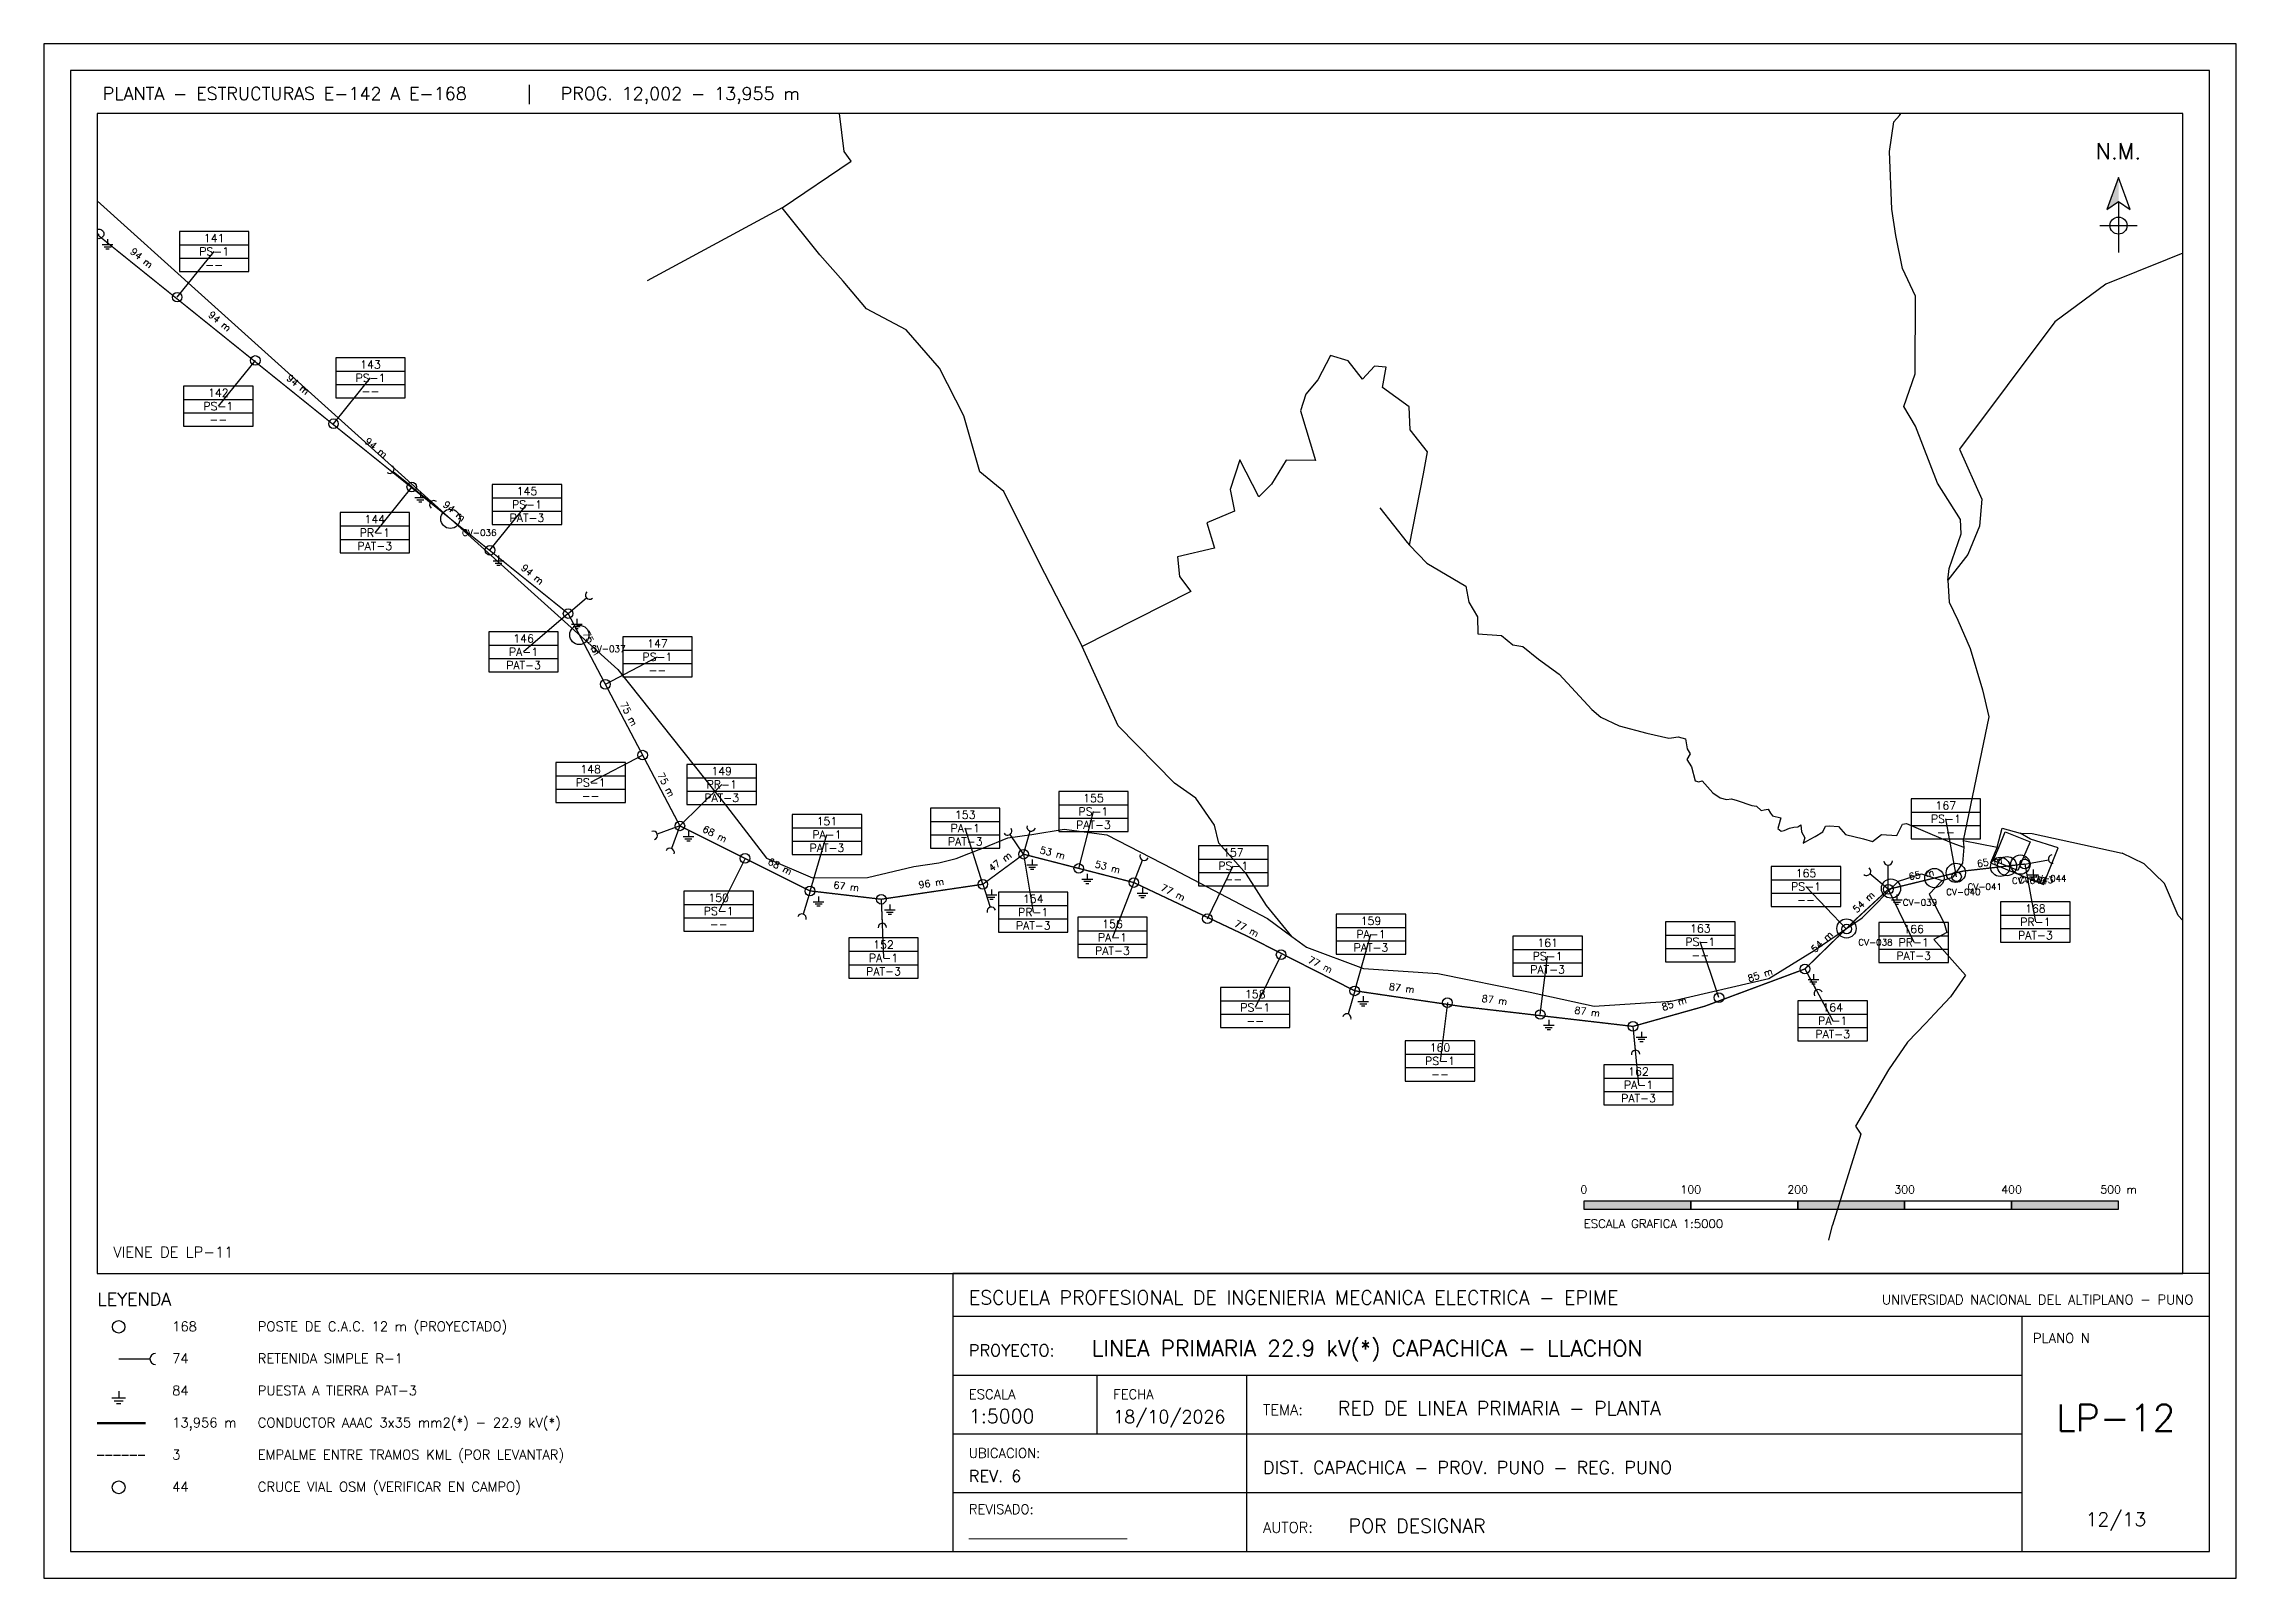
# Paper-space layout 'LP-12' of a CAD drawing. Header units: metres, sheet in millimetres. Extents: x 5 to 415, y 5 to 292.
# The model-space entities are those that its viewports show. They can reach past a viewport. Long polylines and large blocks are cut down to what shows.
import ezdxf
from ezdxf.enums import TextEntityAlignment as Align

# ---------------------------------------------------------------- set-up
doc = ezdxf.new("R2010")
doc.units = ezdxf.units.M
doc.linetypes.add('DASHED', pattern=[1.524, 1.27, -0.254])
for name, color, linetype in [('CRUCES', 30, 'CONTINUOUS'), ('MARCO', 7, 'CONTINUOUS'), ('NM', 5, 'CONTINUOUS'), ('ROTULO', 7, 'CONTINUOUS'), ('RP_CONDUCTOR', 5, 'CONTINUOUS'), ('RP_CUADROPOSTE', 5, 'CONTINUOUS'), ('RP_EMPALME', 1, 'DASHED'), ('RP_LEYENDA', 7, 'CONTINUOUS'), ('RP_POSTE', 1, 'CONTINUOUS'), ('RP_PTIERRA', 2, 'CONTINUOUS'), ('RP_RETENIDA', 1, 'CONTINUOUS'), ('RP_VANO', 4, 'CONTINUOUS'), ('VIAS', 8, 'CONTINUOUS')]:
    doc.layers.add(name, color=color, linetype=linetype)
doc.layers.add('REDCAD_VIEWPORTS', color=8, linetype='CONTINUOUS', plot=False)
doc.styles.add('ROMANS', font='romans.shx')

# ---------------------------------------------------------------- blocks, each defined once
blk = doc.blocks.new('NM')
blk.add_hatch(color=5).paths.add_polyline_path([(0, 0), (0, -4.5), (-2.2, -6)])
for p, q in [((0, -4.5), (0, -14)), ((-3.5, -9), (3.5, -9))]:
    blk.add_line(p, q)
blk.add_lwpolyline([(0, 0), (-2.2, -6), (0, -4.5), (2.2, -6)], close=True)
blk.add_circle((0, -9), 1.6)
at = {"style": 'ROMANS'}
blk.add_text('N.M.', height=3, dxfattribs=at).set_placement((0, 2.5), align=Align.BOTTOM_CENTER)
blk = doc.blocks.new('POSTE_LP')
blk.add_circle((0, 0), 0.9)
blk = doc.blocks.new('RETENIDA')
blk.add_line((0, 0), (4.5, 0))
blk.add_arc((5.3, 0), 0.8, 90, 270)
blk = doc.blocks.new('PAT')
for p, q in [((0, 0), (0, -1)), ((-1, -1), (1, -1)), ((-0.65, -1.4), (0.65, -1.4)), ((-0.3, -1.8), (0.3, -1.8))]:
    blk.add_line(p, q)
blk = doc.blocks.new('CUADRO_POSTE')
for p, q in [((0, 5), (13, 5)), ((0, 2.5), (13, 2.5))]:
    blk.add_line(p, q)
blk.add_lwpolyline([(0, 0), (13, 0), (13, 7.5), (0, 7.5)], close=True)
at = {"style": 'ROMANS'}
for tag, p in [('NUMERO', (6.5, 6.25)), ('ARMADO', (6.5, 3.75)), ('PAT', (6.5, 1.25))]:
    blk.add_attdef(tag, text='', height=1.5, dxfattribs=at).set_placement(p, align=Align.MIDDLE_CENTER)

msp = doc.modelspace()

# ---------------------------------------------------------------- linework, layer by layer
at = {"layer": 'CRUCES'}
for centre in [(414545.7, 8261866.3), (414666.3, 8261757.7), (415953.4, 8261535.2), (415994.9, 8261540.8), (416001.3, 8261541.5), (416013.8, 8261542.9), (415892.8, 8261520.5), (415933.4, 8261530.3), (415851.2, 8261483.2)]:
    msp.add_circle(centre, 9, dxfattribs=at)
at = {"layer": 'RP_CONDUCTOR', "const_width": 1.25}
msp.add_lwpolyline([(413924.6, 8262369.5), (414225.3, 8262124.2), (414655.8, 8261777.7), (414760.3, 8261579.1), (414882, 8261518.3), (414948.6, 8261510.5), (415043.6, 8261524.5), (415081.7, 8261552.6), (415184.8, 8261526.1), (415291.6, 8261475.6), (415391.3, 8261424.9), (415492.1, 8261410.1), (415651.5, 8261391.6), (415718.8, 8261410.5), (415812.3, 8261445.3), (415861.6, 8261493.3), (415890.3, 8261519.8), (415960.1, 8261536.8), (416017.8, 8261543.4)], dxfattribs=at)
at = {"layer": 'RP_CUADROPOSTE'}
for p, q in [((414217.1, 8262132.8), (414182.5, 8262090)), ((414290.2, 8262073.6), (414324.8, 8262116.4)), ((414363.3, 8262014.4), (414328.7, 8261971.7)), ((414436.4, 8261955.2), (414471, 8261998)), ((414509.6, 8261896.1), (414475, 8261853.3)), ((414582.7, 8261836.9), (414617.3, 8261879.6)), ((414655.8, 8261777.7), (414614.1, 8261741.8)), ((414690.6, 8261711.5), (414739.3, 8261737.1)), ((414725.5, 8261645.3), (414676.8, 8261619.7)), ((414760.3, 8261579.1), (414799.4, 8261617.8)), ((415133.3, 8261539.3), (415147, 8261592.6)), ((415954.1, 8261531.6), (415944.1, 8261585.7)), ((414882, 8261518.2), (414897.8, 8261570.9)), ((415043.6, 8261524.5), (415027.1, 8261576.9)), ((414821.2, 8261548.7), (414796.6, 8261499.5)), ((415081.7, 8261552.6), (415090.7, 8261498.3)), ((415253.6, 8261492.3), (415277.8, 8261541.7)), ((416017.8, 8261543.4), (416027.8, 8261489.3)), ((415184.8, 8261526.1), (415164.8, 8261474.8)), ((415851.3, 8261482.6), (415813.3, 8261522.4)), ((414948.6, 8261510.5), (414950.7, 8261455.6)), ((415890.3, 8261519.8), (415914, 8261470.2)), ((415391.3, 8261424.8), (415406.5, 8261477.7)), ((415731.9, 8261418.5), (415714.5, 8261470.7)), ((415322.5, 8261458.6), (415298.3, 8261409.2)), ((415564.8, 8261402.7), (415571.7, 8261457.3)), ((415812.3, 8261445.3), (415838.3, 8261396.9)), ((415478, 8261413.8), (415471.1, 8261359.2)), ((415651.5, 8261391.6), (415656.7, 8261336.9))]:
    msp.add_line(p, q, dxfattribs=at)
at = {"layer": 'VIAS'}
for points in [[(414094.7, 8262272.7), (414313.1, 8262075.7), (414702.2, 8261725.4), (414803.8, 8261597.7), (414841.3, 8261548.9), (414884.2, 8261530.6), (414935.7, 8261530.8), (414979.2, 8261541.2), (415002.3, 8261544.6), (415018.5, 8261548.6), (415030.4, 8261553.3), (415044.2, 8261558.6), (415066.9, 8261568), (415089.4, 8261571.1), (415119.7, 8261575.9), (415159.4, 8261570.6), (415221.4, 8261539), (415309.9, 8261492.4), (415332.5, 8261475.8), (415346.2, 8261465.8), (415399.6, 8261445.6), (415469.1, 8261441), (415555.4, 8261423.6), (415615.3, 8261410.6), (415687.2, 8261415.2), (415778.5, 8261436.3), (415821, 8261462.6), (415865.8, 8261493.2), (415899.8, 8261527.5), (415921.2, 8261534.3), (415940.6, 8261528), (415950.6, 8261531.2)], [(415332.5, 8261475.8), (415308.9, 8261504.8), (415290.1, 8261534.1), (415264.3, 8261563), (415260.3, 8261579.9), (415242.8, 8261604.9), (415222.7, 8261619.1), (415170.2, 8261672.6), (415136.4, 8261746.9), (415134.2, 8261751.7), (415096, 8261826), (415063.1, 8261891.7), (415040.8, 8261910.3), (415025.8, 8261962.6), (415003, 8262007.1), (414971.9, 8262042.9), (414934.8, 8262062.7), (414912.9, 8262088.6), (414891.1, 8262113.2), (414856.1, 8262157.2), (414920.4, 8262200.7), (414913.8, 8262209.8), (414906.2, 8262272.5)], [(415945.9, 8261809), (415947.2, 8261819.7), (415958.4, 8261852.2), (415957.7, 8261865.6), (415936.3, 8261899.5), (415915.8, 8261953.1), (415904.8, 8261971.5), (415915.4, 8262001.9), (415915.6, 8262074.6), (415903.7, 8262100.3), (415897.3, 8262131.2), (415893.7, 8262155.9), (415891.5, 8262209.8), (415895.4, 8262237.7), (415900.8, 8262243.4), (415903.8, 8262248.4), (415903.6, 8262254.8), (415901.6, 8262260.7)], [(414856.1, 8262157.2), (414729.7, 8262088.9)], [(416353.9, 8262141.9), (416316.4, 8262151.8), (416270.4, 8262157.3), (416224.5, 8262134.3), (416194.1, 8262126.4), (416151, 8262108.9), (416093.6, 8262085.8), (416046.1, 8262050.5), (415956.9, 8261931.3), (415977.8, 8261884.6), (415975.6, 8261859.4), (415964.7, 8261832.9), (415945.9, 8261809), (415947.1, 8261788.5), (415955.2, 8261771.4), (415966.8, 8261745.1), (415978.4, 8261706.3), (415984.3, 8261681.2), (415960.4, 8261565.3), (415960.9, 8261559.3), (415959.7, 8261544.2), (415950.6, 8261531.2)], [(415442.6, 8261841.7), (415455.5, 8261908.3), (415459.4, 8261928.9), (415443.2, 8261949.4), (415442.3, 8261970.9), (415417.4, 8261989), (415420.7, 8262008.2), (415409.9, 8262009.1), (415398.7, 8261996.8), (415385.2, 8262014), (415368.6, 8262019), (415356.8, 8261996.3), (415345.5, 8261982.8), (415340.7, 8261967.4), (415354.8, 8261920.8), (415327.1, 8261921), (415313.4, 8261898.7), (415301.7, 8261886.8), (415283.9, 8261921.6), (415274.9, 8261893.8), (415279, 8261873.4), (415253, 8261862.4), (415260.1, 8261838.7), (415225.5, 8261830.8), (415227.6, 8261812.5), (415238.1, 8261798.4), (415136.4, 8261746.9)], [(415414.7, 8261876.6), (415440.3, 8261844.3), (415442.6, 8261841.7), (415458.7, 8261824.7), (415495.2, 8261803.4), (415497.9, 8261788.2), (415506, 8261774.6), (415506.3, 8261758.8), (415528.5, 8261757.2), (415539.3, 8261748.3), (415548.6, 8261746.9), (415563.3, 8261735), (415582.6, 8261721), (415613, 8261687.9), (415621.6, 8261680.9), (415638.5, 8261672.7), (415664.4, 8261665.8), (415685.1, 8261661), (415687.4, 8261661.5), (415693.7, 8261662.5), (415700.5, 8261660.5), (415702.3, 8261651.2), (415704.9, 8261646.5), (415702, 8261641.1), (415706.1, 8261634.3), (415709.8, 8261621.3), (415713, 8261620.3), (415716.1, 8261621.3), (415726.1, 8261609.9), (415733.2, 8261605.4), (415739.1, 8261603.9), (415743.5, 8261604.4), (415748.9, 8261603), (415762.8, 8261598.2), (415767, 8261597.5), (415771.4, 8261593.4), (415774.3, 8261594), (415777.9, 8261594.8), (415780, 8261591.1), (415782, 8261588.6), (415789.7, 8261586.5), (415787.5, 8261578.8), (415787.1, 8261576.7), (415790.2, 8261574.1), (415793, 8261574.8), (415797.8, 8261577.1), (415801.8, 8261578), (415805.7, 8261578.3), (415808.5, 8261580.1), (415809.2, 8261573.5), (415812.1, 8261568), (415810.7, 8261563), (415817.3, 8261566.6), (415821.9, 8261569.2), (415829, 8261573.4), (415831.6, 8261578.8), (415835.4, 8261579.3), (415843.7, 8261578.6), (415850.1, 8261571.1), (415867, 8261567.1), (415875.6, 8261564.4), (415883.8, 8261570.9), (415898.2, 8261570), (415903.4, 8261580.6), (415907.4, 8261581.2), (415927, 8261572.8), (415949.7, 8261563.4), (415960.9, 8261559.3)], [(416177, 8261477.4), (416161.3, 8261495.4), (416148.6, 8261525.1), (416129.6, 8261543.5), (416108.9, 8261553.7)], [(415960.4, 8261565.3), (415992.1, 8261559.3), (415996.6, 8261576.9), (416013.5, 8261572.3), (416024.9, 8261571.9), (416108.9, 8261553.7)], [(415992.1, 8261559.3), (415985.7, 8261544.5), (416035.5, 8261524.2), (416049.1, 8261558.6), (416023.1, 8261566.7), (416013.5, 8261572.3)], [(415999.7, 8261573.7), (416022.8, 8261564.1), (416016.7, 8261549.7), (416011.5, 8261537.3), (415988.4, 8261546.8), (415993.5, 8261559), (415999.7, 8261573.7)], [(415993.5, 8261559), (415992.1, 8261559.3)], [(416016.7, 8261549.7), (416018.9, 8261548.9)], [(415940.6, 8261528), (415928.5, 8261515.1), (415942.6, 8261488.1), (415944.9, 8261479.4), (415932.8, 8261472.9), (415962.5, 8261439.5), (415948.5, 8261419.1), (415933.4, 8261403.2), (415925.5, 8261394.5), (415908.1, 8261376.8), (415890.4, 8261351.1), (415859.5, 8261298.2), (415864.5, 8261290.7), (415838.2, 8261205.8)], [(415834.7, 8261191.5), (415838.2, 8261205.8)]]:
    msp.add_lwpolyline(points, dxfattribs=at)

# ---------------------------------------------------------------- block references
at = {"layer": 'RP_CUADROPOSTE', "xscale": 5, "yscale": 5}
for p, values in [((414146.1, 8262216), {'NUMERO': '139', 'ARMADO': 'PS-1', 'PAT': '--'}), ((414292.3, 8262097.6), {'NUMERO': '141', 'ARMADO': 'PS-1', 'PAT': '--'}), ((414150, 8262071.3), {'NUMERO': '140', 'ARMADO': 'PS-1', 'PAT': 'PAT-3'}), ((414438.5, 8261979.3), {'NUMERO': '143', 'ARMADO': 'PS-1', 'PAT': '--'}), ((414296.2, 8261952.9), {'NUMERO': '142', 'ARMADO': 'PS-1', 'PAT': '--'}), ((414584.8, 8261860.9), {'NUMERO': '145', 'ARMADO': 'PS-1', 'PAT': 'PAT-3'}), ((414442.5, 8261834.6), {'NUMERO': '144', 'ARMADO': 'PR-1', 'PAT': 'PAT-3'}), ((414581.6, 8261723.1), {'NUMERO': '146', 'ARMADO': 'PA-1', 'PAT': 'PAT-3'}), ((414706.8, 8261718.4), {'NUMERO': '147', 'ARMADO': 'PS-1', 'PAT': '--'}), ((414644.3, 8261600.9), {'NUMERO': '148', 'ARMADO': 'PS-1', 'PAT': '--'}), ((414766.9, 8261599.1), {'NUMERO': '149', 'ARMADO': 'PR-1', 'PAT': 'PAT-3'}), ((415114.5, 8261573.8), {'NUMERO': '155', 'ARMADO': 'PS-1', 'PAT': 'PAT-3'}), ((415911.6, 8261566.9), {'NUMERO': '167', 'ARMADO': 'PS-1', 'PAT': '--'}), ((414865.3, 8261552.2), {'NUMERO': '151', 'ARMADO': 'PA-1', 'PAT': 'PAT-3'}), ((414994.6, 8261558.2), {'NUMERO': '153', 'ARMADO': 'PA-1', 'PAT': 'PAT-3'}), ((415245.3, 8261523), {'NUMERO': '157', 'ARMADO': 'PS-1', 'PAT': '--'}), ((415780.8, 8261503.6), {'NUMERO': '165', 'ARMADO': 'PS-1', 'PAT': '--'}), ((414764.1, 8261480.7), {'NUMERO': '150', 'ARMADO': 'PS-1', 'PAT': '--'}), ((415058.2, 8261479.6), {'NUMERO': '154', 'ARMADO': 'PR-1', 'PAT': 'PAT-3'}), ((415995.3, 8261470.5), {'NUMERO': '168', 'ARMADO': 'PR-1', 'PAT': 'PAT-3'}), ((415132.3, 8261456.1), {'NUMERO': '156', 'ARMADO': 'PA-1', 'PAT': 'PAT-3'}), ((415374, 8261459), {'NUMERO': '159', 'ARMADO': 'PA-1', 'PAT': 'PAT-3'}), ((415682, 8261451.9), {'NUMERO': '163', 'ARMADO': 'PS-1', 'PAT': '--'}), ((415881.5, 8261451.4), {'NUMERO': '166', 'ARMADO': 'PR-1', 'PAT': 'PAT-3'}), ((414918.2, 8261436.8), {'NUMERO': '152', 'ARMADO': 'PA-1', 'PAT': 'PAT-3'}), ((415539.2, 8261438.5), {'NUMERO': '161', 'ARMADO': 'PS-1', 'PAT': 'PAT-3'}), ((415265.8, 8261390.5), {'NUMERO': '158', 'ARMADO': 'PS-1', 'PAT': '--'}), ((415805.8, 8261378.1), {'NUMERO': '164', 'ARMADO': 'PA-1', 'PAT': 'PAT-3'}), ((415438.6, 8261340.5), {'NUMERO': '160', 'ARMADO': 'PS-1', 'PAT': '--'}), ((415624.2, 8261318.1), {'NUMERO': '162', 'ARMADO': 'PA-1', 'PAT': 'PAT-3'})]:
    msp.add_blockref('CUADRO_POSTE', p, dxfattribs=at).add_auto_attribs(values)
at = {"layer": 'RP_POSTE', "xscale": 5, "yscale": 5}
for p in [(414217.1, 8262132.8), (414290.2, 8262073.6), (414363.3, 8262014.4), (414436.4, 8261955.2), (414509.6, 8261896.1), (414582.7, 8261836.9), (414655.8, 8261777.7), (414690.6, 8261711.5), (414725.5, 8261645.3), (414760.3, 8261579.1), (414821.2, 8261548.7), (415081.7, 8261552.6), (415133.3, 8261539.3), (416017.8, 8261543.4), (414882, 8261518.2), (415043.6, 8261524.5), (415184.8, 8261526.1), (415890.3, 8261519.8), (415954.1, 8261531.6), (414948.6, 8261510.5), (415253.6, 8261492.3), (415851.3, 8261482.6), (415322.5, 8261458.6), (415812.3, 8261445.3), (415391.3, 8261424.8), (415478, 8261413.8), (415731.9, 8261418.5), (415564.8, 8261402.7), (415651.5, 8261391.6)]:
    msp.add_blockref('POSTE_LP', p, dxfattribs=at)
at = {"layer": 'RP_PTIERRA', "xscale": 5, "yscale": 5}
for p in [(414225.1, 8262127.8), (414517.6, 8261891.1), (414590.7, 8261831.9), (414663.8, 8261772.7), (414768.3, 8261574.1), (415089.7, 8261547.6), (415141.3, 8261534.3), (415192.8, 8261521.1), (416025.8, 8261538.4), (414890, 8261513.2), (414956.6, 8261505.5), (415051.6, 8261519.5), (415898.3, 8261514.8), (415820.3, 8261440.3), (415399.3, 8261419.8), (415572.8, 8261397.7), (415659.5, 8261386.6)]:
    msp.add_blockref('PAT', p, dxfattribs=at)
at = {"layer": 'RP_RETENIDA', "xscale": 5, "yscale": 5}
for p, rotation in [((414509.6, 8261896.1), 141.01295121022696), ((414509.6, 8261896.1), -38.98704878977304), ((414655.8, 8261777.7), 40.72787883683227), ((414760.3, 8261579.1), -160.27405487757989), ((414760.3, 8261579.1), -110.27405487757989), ((415081.7, 8261552.6), 124.38767787369939), ((415081.7, 8261552.6), 74.38767787369939), ((415184.8, 8261526.1), 68.67372499510503), ((415890.3, 8261519.8), 90.50034707070056), ((416017.8, 8261543.4), 10.458303521370553), ((415043.6, 8261524.5), -72.47607929956662), ((415890.3, 8261519.8), 140.50034707070057), ((414882, 8261518.2), -106.66665113858268), ((414948.6, 8261510.5), -87.78501014642428), ((415812.3, 8261445.3), -61.776829925148036), ((415391.3, 8261424.8), -106.06936624524367), ((415651.5, 8261391.6), -84.60626449407576)]:
    msp.add_blockref('RETENIDA', p, dxfattribs=dict(at, rotation=rotation))

# ---------------------------------------------------------------- texts
at = {"layer": 'CRUCES', "style": 'ROMANS'}
for s, p in [('CV-036', (414556.7, 8261850.3)), ('CV-037', (414677.3, 8261741.7)), ('CV-041', (415964.4, 8261519.2)), ('CV-042', (416005.9, 8261524.8)), ('CV-043', (416012.3, 8261525.5)), ('CV-044', (416024.8, 8261526.9)), ('CV-039', (415903.8, 8261504.5)), ('CV-040', (415944.4, 8261514.3)), ('CV-038', (415862.2, 8261467.2))]:
    msp.add_text(s, height=6, dxfattribs=at).set_placement(p)
at = {"layer": 'RP_VANO', "style": 'ROMANS'}
for s, rotation, p in [('94 m', -38.9899, (414253.7, 8262106.2)), ('94 m', -38.989, (414326.8, 8262047)), ('94 m', -38.9851, (414399.9, 8261987.8)), ('94 m', -38.9851, (414473, 8261928.7)), ('94 m', -38.989, (414546.1, 8261869.5)), ('94 m', -38.9851, (414619.2, 8261810.3)), ('75 m', -62.2497, (414673.2, 8261747.6)), ('75 m', -62.2429, (414708, 8261681.4)), ('75 m', -62.2429, (414742.9, 8261615.2)), ('68 m', -26.5613, (414790.7, 8261566.9)), ('68 m', -26.5613, (414851.6, 8261536.5)), ('47 m', 36.3736, (415062.7, 8261541.5)), ('53 m', -14.4202, (415107.5, 8261548.9)), ('53 m', -14.4202, (415159, 8261535.7)), ('65 m', 10.4583, (415985.9, 8261540.5)), ('67 m', -6.6159, (414915.3, 8261517.4)), ('96 m', 8.3629, (414996.1, 8261520.5)), ('77 m', -26.1138, (415219.2, 8261512.2)), ('65 m', 10.4583, (415922.2, 8261528.7)), ('54 m', 43.6559, (415870.8, 8261504.2)), ('77 m', -26.1138, (415288, 8261478.5)), ('54 m', 43.6556, (415831.8, 8261467)), ('77 m', -26.1138, (415356.9, 8261444.7)), ('85 m', 18.4734, (415772.1, 8261434.9)), ('87 m', -7.2738, (415434.7, 8261422.3)), ('87 m', -7.2738, (415521.4, 8261411.2)), ('87 m', -7.2794, (415608.1, 8261400.2)), ('85 m', 18.4756, (415691.7, 8261408.1))]:
    msp.add_text(s, height=6.5, rotation=rotation, dxfattribs=at).set_placement(p, align=Align.BOTTOM_CENTER)

psp = doc.layouts.new('LP-12')

# ---------------------------------------------------------------- hatches: boundary and pattern name
for points in [[(293, 74), (313, 74), (313, 75.5), (293, 75.5)], [(333, 74), (353, 74), (353, 75.5), (333, 75.5)], [(373, 74), (393, 74), (393, 75.5), (373, 75.5)]]:
    psp.add_hatch(color=7).paths.add_polyline_path(points)

# ---------------------------------------------------------------- linework, layer by layer
at = {"layer": 'CRUCES'}
psp.add_circle((19, 22), 1.2, dxfattribs=at)
at = {"layer": 'MARCO'}
for points in [[(5, 5), (415, 5), (415, 292), (5, 292)], [(10, 10), (410, 10), (410, 287), (10, 287)], [(15, 62), (405, 62), (405, 279), (15, 279)]]:
    psp.add_lwpolyline(points, close=True, dxfattribs=at)
at = {"layer": 'ROTULO'}
for p, q in [((175, 54), (375, 54)), ((175, 54), (410, 54)), ((375, 10), (375, 54)), ((175, 43), (375, 43)), ((202, 32), (202, 43)), ((230, 10), (230, 43)), ((175, 32), (375, 32)), ((175, 21), (375, 21))]:
    psp.add_line(p, q, dxfattribs=at)
for points in [[(293, 74), (313, 74), (313, 75.5), (293, 75.5)], [(313, 74), (333, 74), (333, 75.5), (313, 75.5)], [(333, 74), (353, 74), (353, 75.5), (333, 75.5)], [(353, 74), (373, 74), (373, 75.5), (353, 75.5)], [(373, 74), (393, 74), (393, 75.5), (373, 75.5)], [(175, 10), (410, 10), (410, 62), (175, 62)]]:
    psp.add_lwpolyline(points, close=True, dxfattribs=at)
at = {"layer": 'RP_CONDUCTOR', "lineweight": 50}
psp.add_line((15, 34), (24, 34), dxfattribs=at)
at = {"layer": 'RP_EMPALME'}
psp.add_line((15, 28), (24, 28), dxfattribs=at)

# ---------------------------------------------------------------- block references
at = {"layer": 'NM'}
psp.add_blockref('NM', (393, 267), dxfattribs=at)
at = {"layer": 'RP_POSTE', "xscale": 1.3, "yscale": 1.3}
psp.add_blockref('POSTE_LP', (19, 52), dxfattribs=at)
at = {"layer": 'RP_PTIERRA', "xscale": 1.3, "yscale": 1.3}
psp.add_blockref('PAT', (19, 40), dxfattribs=at)
at = {"layer": 'RP_RETENIDA', "xscale": 1.3, "yscale": 1.3}
psp.add_blockref('RETENIDA', (19, 46), dxfattribs=at)

# ---------------------------------------------------------------- texts
at = {"layer": 'ROTULO', "style": 'ROMANS'}
for s, height, p in [('PLANTA - ESTRUCTURAS E-142 A E-168   |   PROG. 12,002 - 13,955 m', 2.4, (16, 281.5)), ('ESCALA GRAFICA 1:5000', 1.6, (293, 70.5)), ('VIENE DE LP-11', 2, (18, 65)), ('ESCUELA PROFESIONAL DE INGENIERIA MECANICA ELECTRICA - EPIME', 2.6, (178, 56.2)), ('LINEA PRIMARIA 22.9 kV(*) CAPACHICA - LLACHON', 3, (201, 46.5)), ('PLANO N', 1.8, (377, 49)), ('PROYECTO:', 2.2, (178, 46.5)), ('ESCALA', 1.8, (178, 38.5)), ('FECHA', 1.8, (205, 38.5)), ('TEMA:', 2, (233, 35.5)), ('RED DE LINEA PRIMARIA - PLANTA', 2.6, (247, 35.5)), ('1:5000', 2.6, (178, 34)), ('18/10/2026', 2.4, (205, 34)), ('UBICACION:', 1.8, (178, 27.5)), ('REV. 6', 2.2, (178, 23)), ('DIST. CAPACHICA - PROV. PUNO - REG. PUNO', 2.4, (233, 24.5)), ('REVISADO:', 1.8, (178, 17)), ('________________________', 1.8, (178, 12.5)), ('AUTOR:', 2, (233, 13.5)), ('POR DESIGNAR', 2.6, (249, 13.5))]:
    psp.add_text(s, height=height, dxfattribs=at).set_placement(p)
for s, p in [('0', (293, 76.5)), ('100', (313, 76.5)), ('200', (333, 76.5)), ('300', (353, 76.5)), ('400', (373, 76.5)), ('500 m', (393, 76.5))]:
    psp.add_text(s, height=1.5, dxfattribs=at).set_placement(p, align=Align.BOTTOM_CENTER)
psp.add_text('UNIVERSIDAD NACIONAL DEL ALTIPLANO - PUNO', height=1.8, dxfattribs=at).set_placement((407, 56.2), align=Align.RIGHT)
for s, height, p in [('LP-12', 5, (392.5, 35)), ('12/13', 2.6, (392.5, 16))]:
    psp.add_text(s, height=height, dxfattribs=at).set_placement(p, align=Align.MIDDLE_CENTER)
at = {"layer": 'RP_LEYENDA', "style": 'ROMANS'}
for s, height, p in [('LEYENDA', 2.4, (15, 56)), ('POSTE DE C.A.C. 12 m (PROYECTADO)', 1.8, (45, 51.2)), ('168', 1.8, (29, 51.2)), ('74', 1.8, (29, 45.2)), ('RETENIDA SIMPLE R-1', 1.8, (45, 45.2)), ('84', 1.8, (29, 39.2)), ('PUESTA A TIERRA PAT-3', 1.8, (45, 39.2)), ('13,956 m', 1.8, (29, 33.2)), ('CONDUCTOR AAAC 3x35 mm2(*) - 22.9 kV(*)', 1.8, (45, 33.2)), ('3', 1.8, (29, 27.2)), ('EMPALME ENTRE TRAMOS KML (POR LEVANTAR)', 1.8, (45, 27.2)), ('44', 1.8, (29, 21.2)), ('CRUCE VIAL OSM (VERIFICAR EN CAMPO)', 1.8, (45, 21.2))]:
    psp.add_text(s, height=height, dxfattribs=at).set_placement(p)

# ---------------------------------------------------------------- viewports
at = {"layer": 'REDCAD_VIEWPORTS'}
psp.add_viewport(center=(210, 170.5), size=(390, 217), view_center_point=(415190.55, 8261703.03), view_height=1085, dxfattribs=at)

doc.saveas('drawing.dxf')
